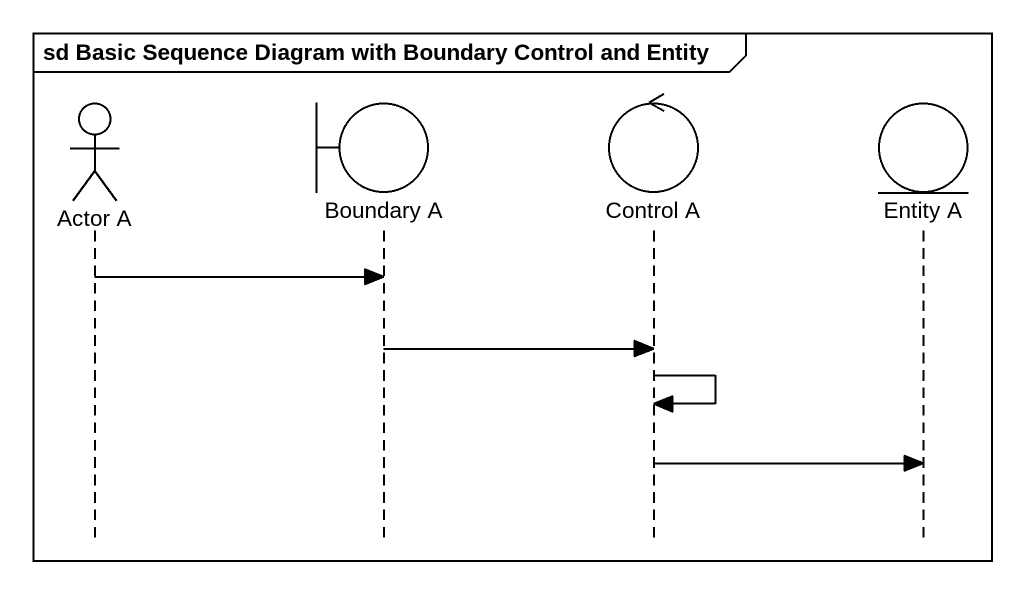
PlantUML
@startuml
mainframe sd Basic Sequence Diagram with Boundary Control and Entity
hide footbox
actor "Actor A" as Actor_A
boundary "Boundary A" as Boundary_A
control "Control A" as Control_A
entity "Entity A" as Entity_A

Actor_A -> Boundary_A
Boundary_A -> Control_A
Control_A -> Control_A
Control_A -> Entity_A
@enduml
